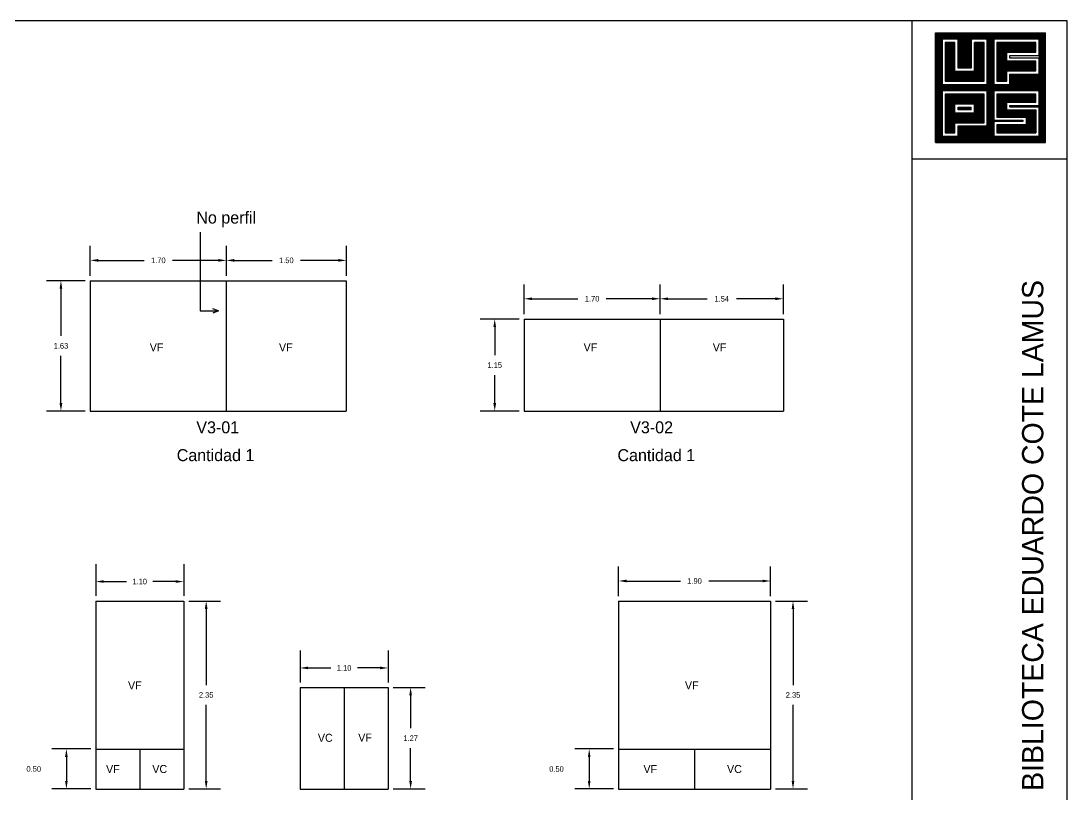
# Model space of a CAD drawing. Extents: x 48 to 72.1, y -38.6 to -0.2.
# Drawn here: x 59.07 to 72.14, y -9.82 to -0.16 of the extents above; entities that cross this region are included whole.
import ezdxf

# ---------------------------------------------------------------- set-up
doc = ezdxf.new("R2010")
doc.units = 0
doc.header["$MEASUREMENT"] = 0
doc.layers.get('0').update_dxf_attribs({"linetype": 'CONTINUOUS'})
doc.layers.get('DEFPOINTS').update_dxf_attribs({"linetype": 'CONTINUOUS'})
doc.layers.add('ROTULO', color=12, linetype='CONTINUOUS')
doc.layers.add('TEXTOS', color=2, linetype='CONTINUOUS')
doc.styles.add('CAMILO', font='comic.ttf', dxfattribs={"height": 0.1})
doc.styles.add('STYLE1', font='hand1.shx')
doc.dimstyles.new('CAMILO', dxfattribs={"dimscale": 0, "dimtxt": 0.07, "dimasz": 0.1, "dimexe": 0.18, "dimexo": 0.0625, "dimgap": 0.09, "dimtad": 0, "dimtih": 1, "dimtoh": 1, "dimzin": 0, "dimtxsty": 'STANDARD', "dimcen": 0.09, "dimclrd": 2, "dimclre": 2, "dimclrt": 5, "dimazin": 3, "dimtfac": 1, "dimtofl": 0, "dimtmove": 0, "dimatfit": 3, "dimtolj": 1, "dimtzin": 0})
pattern_1 = [(0, (73.1563085, 1.849204), (0, 0.008314285), []), (90, (73.1563085, 1.849204), (-0.008314285, 5e-19), [])]

# ---------------------------------------------------------------- blocks, each defined once
blk = doc.blocks.new('*D9')
at = {"color": 2, "linetype": 'BYBLOCK'}
for p, q in [((3.15, 9.085), (2.666, 9.085)), ((2.846, 8.985), (2.846, 8.395)), ((2.846, 7.555), (2.846, 8.145)), ((3.15, 7.455), (2.666, 7.455))]:
    blk.add_line(p, q, dxfattribs=at)
for points in [[(2.829, 8.985), (2.863, 8.985), (2.846, 9.085)], [(2.829, 7.555), (2.863, 7.555), (2.846, 7.455)]]:
    blk.add_solid(points, dxfattribs=at)
at = {"layer": 'DEFPOINTS', "color": 0, "linetype": 'BYBLOCK'}
for p in [(3.213, 9.085), (2.846, 7.455), (3.213, 7.455)]:
    blk.add_point(p, dxfattribs=at)
at = {"color": 5, "linetype": 'BYBLOCK', "insert": (2.846, 8.27), "char_height": 0.07, "attachment_point": 5}
blk.add_mtext('\\A1;1.63', dxfattribs=at)
blk = doc.blocks.new('*D10')
at = {"color": 2, "linetype": 'BYBLOCK'}
for p, q in [((3.213, 9.147), (3.213, 9.519)), ((4.913, 9.147), (4.913, 9.519)), ((3.313, 9.339), (3.885, 9.339)), ((4.813, 9.339), (4.24, 9.339))]:
    blk.add_line(p, q, dxfattribs=at)
for points in [[(3.313, 9.356), (3.313, 9.322), (3.213, 9.339)], [(4.813, 9.356), (4.813, 9.322), (4.913, 9.339)]]:
    blk.add_solid(points, dxfattribs=at)
at = {"layer": 'DEFPOINTS', "color": 0, "linetype": 'BYBLOCK'}
for p in [(4.913, 9.339), (3.213, 9.085), (4.913, 9.085)]:
    blk.add_point(p, dxfattribs=at)
at = {"color": 5, "linetype": 'BYBLOCK', "insert": (4.063, 9.339), "char_height": 0.07, "attachment_point": 5}
blk.add_mtext('\\A1;1.70', dxfattribs=at)
blk = doc.blocks.new('*D11')
at = {"color": 2, "linetype": 'BYBLOCK'}
for p, q in [((6.413, 9.147), (6.413, 9.519)), ((5.013, 9.339), (5.485, 9.339)), ((6.313, 9.339), (5.84, 9.339))]:
    blk.add_line(p, q, dxfattribs=at)
for points in [[(5.013, 9.356), (5.013, 9.322), (4.913, 9.339)], [(6.313, 9.356), (6.313, 9.322), (6.413, 9.339)]]:
    blk.add_solid(points, dxfattribs=at)
at = {"layer": 'DEFPOINTS', "color": 0, "linetype": 'BYBLOCK'}
for p in [(6.413, 9.339), (4.913, 9.085), (6.413, 9.085)]:
    blk.add_point(p, dxfattribs=at)
at = {"color": 5, "linetype": 'BYBLOCK', "insert": (5.663, 9.339), "char_height": 0.07, "attachment_point": 5}
blk.add_mtext('\\A1;1.50', dxfattribs=at)
blk = doc.blocks.new('*D13')
at = {"color": 2, "linetype": 'BYBLOCK'}
for p, q in [((7.695, 8.667), (7.695, 9.039)), ((9.395, 8.667), (9.395, 9.039)), ((7.795, 8.859), (8.367, 8.859)), ((9.295, 8.859), (8.722, 8.859))]:
    blk.add_line(p, q, dxfattribs=at)
for points in [[(7.795, 8.876), (7.795, 8.842), (7.695, 8.859)], [(9.295, 8.876), (9.295, 8.842), (9.395, 8.859)]]:
    blk.add_solid(points, dxfattribs=at)
at = {"layer": 'DEFPOINTS', "color": 0, "linetype": 'BYBLOCK'}
for p in [(9.395, 8.859), (7.695, 8.605), (9.395, 8.605)]:
    blk.add_point(p, dxfattribs=at)
at = {"color": 5, "linetype": 'BYBLOCK', "insert": (8.545, 8.859), "char_height": 0.07, "attachment_point": 5}
blk.add_mtext('\\A1;1.70', dxfattribs=at)
blk = doc.blocks.new('*D12')
at = {"color": 2, "linetype": 'BYBLOCK'}
for p, q in [((7.632, 8.605), (7.148, 8.605)), ((7.328, 8.505), (7.328, 8.155)), ((7.328, 7.555), (7.328, 7.905)), ((7.632, 7.455), (7.148, 7.455))]:
    blk.add_line(p, q, dxfattribs=at)
for points in [[(7.311, 8.505), (7.345, 8.505), (7.328, 8.605)], [(7.311, 7.555), (7.345, 7.555), (7.328, 7.455)]]:
    blk.add_solid(points, dxfattribs=at)
at = {"layer": 'DEFPOINTS', "color": 0, "linetype": 'BYBLOCK'}
for p in [(7.695, 8.605), (7.328, 7.455), (7.695, 7.455)]:
    blk.add_point(p, dxfattribs=at)
at = {"color": 5, "linetype": 'BYBLOCK', "insert": (7.328, 8.03), "char_height": 0.07, "attachment_point": 5}
blk.add_mtext('\\A1;1.15', dxfattribs=at)
blk = doc.blocks.new('*D14')
at = {"color": 2, "linetype": 'BYBLOCK'}
for p, q in [((10.935, 8.667), (10.935, 9.039)), ((9.495, 8.859), (9.981, 8.859)), ((10.835, 8.859), (10.348, 8.859))]:
    blk.add_line(p, q, dxfattribs=at)
for points in [[(9.495, 8.876), (9.495, 8.842), (9.395, 8.859)], [(10.835, 8.876), (10.835, 8.842), (10.935, 8.859)]]:
    blk.add_solid(points, dxfattribs=at)
at = {"layer": 'DEFPOINTS', "color": 0, "linetype": 'BYBLOCK'}
for p in [(10.935, 8.859), (9.395, 8.605), (10.935, 8.605)]:
    blk.add_point(p, dxfattribs=at)
at = {"color": 5, "linetype": 'BYBLOCK', "insert": (10.165, 8.859), "char_height": 0.07, "attachment_point": 5}
blk.add_mtext('\\A1;1.54', dxfattribs=at)
blk = doc.blocks.new('*D20')
at = {"color": 2, "linetype": 'BYBLOCK'}
for p, q in [((17.345, 7.955), (16.861, 7.955)), ((17.041, 7.855), (17.041, 7.555)), ((17.345, 7.455), (16.861, 7.455))]:
    blk.add_line(p, q, dxfattribs=at)
for points in [[(17.024, 7.855), (17.058, 7.855), (17.041, 7.955)], [(17.024, 7.555), (17.058, 7.555), (17.041, 7.455)]]:
    blk.add_solid(points, dxfattribs=at)
at = {"layer": 'DEFPOINTS', "color": 0, "linetype": 'BYBLOCK'}
for p in [(17.407, 7.955), (17.041, 7.455), (17.407, 7.455)]:
    blk.add_point(p, dxfattribs=at)
at = {"color": 5, "linetype": 'BYBLOCK', "insert": (16.633, 7.705), "char_height": 0.07, "attachment_point": 5}
blk.add_mtext('\\A1;0.50', dxfattribs=at)
blk = doc.blocks.new('*D19')
at = {"color": 2, "linetype": 'BYBLOCK'}
for p, q in [((17.407, 10.267), (17.407, 9.868)), ((18.507, 10.267), (18.507, 9.868)), ((17.507, 10.048), (17.792, 10.048)), ((18.407, 10.048), (18.123, 10.048))]:
    blk.add_line(p, q, dxfattribs=at)
for points in [[(17.507, 10.065), (17.507, 10.032), (17.407, 10.048)], [(18.407, 10.065), (18.407, 10.032), (18.507, 10.048)]]:
    blk.add_solid(points, dxfattribs=at)
at = {"layer": 'DEFPOINTS', "color": 0, "linetype": 'BYBLOCK'}
for p in [(17.407, 10.329), (18.507, 10.329), (18.507, 10.048)]:
    blk.add_point(p, dxfattribs=at)
at = {"color": 5, "linetype": 'BYBLOCK', "insert": (17.957, 10.048), "char_height": 0.07, "attachment_point": 5}
blk.add_mtext('\\A1;1.10', dxfattribs=at)
blk = doc.blocks.new('*D21')
at = {"color": 2, "linetype": 'BYBLOCK'}
for p, q in [((18.57, 9.805), (18.968, 9.805)), ((18.788, 9.705), (18.788, 8.755)), ((18.788, 7.555), (18.788, 8.505)), ((18.57, 7.455), (18.968, 7.455))]:
    blk.add_line(p, q, dxfattribs=at)
for points in [[(18.771, 9.705), (18.805, 9.705), (18.788, 9.805)], [(18.771, 7.555), (18.805, 7.555), (18.788, 7.455)]]:
    blk.add_solid(points, dxfattribs=at)
at = {"layer": 'DEFPOINTS', "color": 0, "linetype": 'BYBLOCK'}
for p in [(18.507, 9.805), (18.507, 7.455), (18.788, 7.455)]:
    blk.add_point(p, dxfattribs=at)
at = {"color": 5, "linetype": 'BYBLOCK', "insert": (18.788, 8.63), "char_height": 0.07, "attachment_point": 5}
blk.add_mtext('\\A1;2.35', dxfattribs=at)
blk = doc.blocks.new('*D22')
at = {"color": 2, "linetype": 'BYBLOCK'}
for p, q in [((20.036, 9.187), (20.036, 8.788)), ((21.136, 9.187), (21.136, 8.788)), ((20.136, 8.968), (20.42, 8.968)), ((21.036, 8.968), (20.752, 8.968))]:
    blk.add_line(p, q, dxfattribs=at)
for points in [[(20.136, 8.985), (20.136, 8.952), (20.036, 8.968)], [(21.036, 8.985), (21.036, 8.952), (21.136, 8.968)]]:
    blk.add_solid(points, dxfattribs=at)
at = {"layer": 'DEFPOINTS', "color": 0, "linetype": 'BYBLOCK'}
for p in [(20.036, 9.249), (21.136, 9.249), (21.136, 8.968)]:
    blk.add_point(p, dxfattribs=at)
at = {"color": 5, "linetype": 'BYBLOCK', "insert": (20.586, 8.968), "char_height": 0.07, "attachment_point": 5}
blk.add_mtext('\\A1;1.10', dxfattribs=at)
blk = doc.blocks.new('*D23')
at = {"color": 2, "linetype": 'BYBLOCK'}
for p, q in [((21.199, 8.725), (21.597, 8.725)), ((21.417, 8.625), (21.417, 8.215)), ((21.417, 7.555), (21.417, 7.965)), ((21.199, 7.455), (21.597, 7.455))]:
    blk.add_line(p, q, dxfattribs=at)
for points in [[(21.4, 8.625), (21.434, 8.625), (21.417, 8.725)], [(21.4, 7.555), (21.434, 7.555), (21.417, 7.455)]]:
    blk.add_solid(points, dxfattribs=at)
at = {"layer": 'DEFPOINTS', "color": 0, "linetype": 'BYBLOCK'}
for p in [(21.136, 8.725), (21.136, 7.455), (21.417, 7.455)]:
    blk.add_point(p, dxfattribs=at)
at = {"color": 5, "linetype": 'BYBLOCK', "insert": (21.417, 8.09), "char_height": 0.07, "attachment_point": 5}
blk.add_mtext('\\A1;1.27', dxfattribs=at)
blk = doc.blocks.new('*D24')
at = {"color": 2, "linetype": 'BYBLOCK'}
for p, q in [((22.522, 7.955), (22.038, 7.955)), ((22.218, 7.855), (22.218, 7.555)), ((22.522, 7.455), (22.038, 7.455))]:
    blk.add_line(p, q, dxfattribs=at)
for points in [[(22.201, 7.855), (22.234, 7.855), (22.218, 7.955)], [(22.201, 7.555), (22.234, 7.555), (22.218, 7.455)]]:
    blk.add_solid(points, dxfattribs=at)
at = {"layer": 'DEFPOINTS', "color": 0, "linetype": 'BYBLOCK'}
for p in [(22.584, 7.955), (22.218, 7.455), (22.584, 7.455)]:
    blk.add_point(p, dxfattribs=at)
at = {"color": 5, "linetype": 'BYBLOCK', "insert": (21.809, 7.705), "char_height": 0.07, "attachment_point": 5}
blk.add_mtext('\\A1;0.50', dxfattribs=at)
blk = doc.blocks.new('*D25')
at = {"color": 2, "linetype": 'BYBLOCK'}
for p, q in [((24.547, 9.805), (24.945, 9.805)), ((24.765, 9.705), (24.765, 8.755)), ((24.765, 7.555), (24.765, 8.505)), ((24.547, 7.455), (24.945, 7.455))]:
    blk.add_line(p, q, dxfattribs=at)
for points in [[(24.748, 9.705), (24.781, 9.705), (24.765, 9.805)], [(24.748, 7.555), (24.781, 7.555), (24.765, 7.455)]]:
    blk.add_solid(points, dxfattribs=at)
at = {"layer": 'DEFPOINTS', "color": 0, "linetype": 'BYBLOCK'}
for p in [(24.484, 9.805), (24.484, 7.455), (24.765, 7.455)]:
    blk.add_point(p, dxfattribs=at)
at = {"color": 5, "linetype": 'BYBLOCK', "insert": (24.765, 8.63), "char_height": 0.07, "attachment_point": 5}
blk.add_mtext('\\A1;2.35', dxfattribs=at)
blk = doc.blocks.new('*D26')
at = {"color": 2, "linetype": 'BYBLOCK'}
for p, q in [((22.584, 9.867), (22.584, 10.235)), ((24.484, 9.867), (24.484, 10.235)), ((22.684, 10.055), (23.357, 10.055)), ((24.384, 10.055), (23.712, 10.055))]:
    blk.add_line(p, q, dxfattribs=at)
for points in [[(22.684, 10.072), (22.684, 10.039), (22.584, 10.055)], [(24.384, 10.072), (24.384, 10.039), (24.484, 10.055)]]:
    blk.add_solid(points, dxfattribs=at)
at = {"layer": 'DEFPOINTS', "color": 0, "linetype": 'BYBLOCK'}
for p in [(24.484, 10.055), (22.584, 9.805), (24.484, 9.805)]:
    blk.add_point(p, dxfattribs=at)
at = {"color": 5, "linetype": 'BYBLOCK', "insert": (23.534, 10.055), "char_height": 0.07, "attachment_point": 5}
blk.add_mtext('\\A1;1.90', dxfattribs=at)

msp = doc.modelspace()

# ---------------------------------------------------------------- hatches: boundary and pattern name
at = {"layer": 'ROTULO', "linetype": 'CONTINUOUS', "ltscale": 0.5}
h = msp.add_hatch(dxfattribs=at)
h.set_pattern_fill('NET,_O', color=6, scale=0.066514)
h.set_pattern_definition(pattern_1)
h.paths.add_polyline_path([(71.874, -1.679), (71.874, -0.306), (70.501, -0.306), (70.501, -1.679)])
h.paths.add_polyline_path([(71.592, -1.399), (71.592, -1.416), (71.228, -1.416), (71.228, -1.599), (71.794, -1.599), (71.794, -1.231), (71.43, -1.231), (71.43, -1.216), (71.794, -1.216), (71.794, -1.033), (71.228, -1.033), (71.228, -1.399)], flags=16)
h.paths.add_polyline_path([(70.783, -1.47), (71.147, -1.47), (71.147, -1.033), (70.581, -1.033), (70.581, -1.599), (70.783, -1.599)], flags=16)
h.paths.add_polyline_path([(71.228, -0.952), (71.228, -0.386), (71.794, -0.386), (71.794, -0.588), (71.794, -0.824), (71.43, -0.824), (71.43, -0.952)], flags=16)
h.paths.add_polyline_path([(71.147, -0.952), (70.581, -0.952), (70.581, -0.386), (70.783, -0.386), (70.783, -0.75), (70.945, -0.75), (70.945, -0.386), (71.147, -0.386)], flags=16)
h.paths.add_polyline_path([(71.268, -1.073), (71.753, -1.073), (71.753, -1.175), (71.389, -1.175), (71.389, -1.271), (71.753, -1.271), (71.753, -1.558), (71.268, -1.558), (71.268, -1.456), (71.632, -1.456), (71.632, -1.359), (71.268, -1.359)], flags=0)
h.paths.add_polyline_path([(71.107, -1.073), (71.107, -1.43), (70.743, -1.43), (70.743, -1.558), (70.622, -1.558), (70.622, -1.073)], flags=0)
h.paths.add_polyline_path([(71.268, -0.912), (71.268, -0.427), (71.753, -0.427), (71.753, -0.548), (71.389, -0.548), (71.389, -0.662), (71.753, -0.662), (71.753, -0.783), (71.389, -0.783), (71.389, -0.912)], flags=0)
h.paths.add_polyline_path([(71.107, -0.912), (70.622, -0.912), (70.622, -0.427), (70.743, -0.427), (70.743, -0.79), (70.985, -0.79), (70.985, -0.427), (71.107, -0.427)], flags=0)
h.paths.add_polyline_path([(70.985, -1.195), (70.985, -1.309), (70.743, -1.309), (70.743, -1.195)], flags=0)
h.paths.add_polyline_path([(70.945, -1.235), (70.945, -1.268), (70.783, -1.268), (70.783, -1.235)], flags=0)
h = msp.add_hatch(dxfattribs=at)
h.set_pattern_fill('NET,_O', color=6, scale=0.066514)
h.set_pattern_definition(pattern_1)
h.paths.add_polyline_path([(71.107, -1.073), (70.622, -1.073), (70.622, -1.558), (70.743, -1.558), (70.743, -1.43), (71.107, -1.43)])
h.paths.add_polyline_path([(70.985, -1.195), (70.985, -1.309), (70.743, -1.309), (70.743, -1.195)], flags=16)
h.paths.add_polyline_path([(70.945, -1.235), (70.945, -1.268), (70.783, -1.268), (70.783, -1.235)], flags=0)
h.paths.add_polyline_path([(70.743, -0.427), (70.622, -0.427), (70.622, -0.912), (71.107, -0.912), (71.107, -0.427), (70.985, -0.427), (70.985, -0.79), (70.743, -0.79)])
h.paths.add_polyline_path([(71.389, -0.783), (71.753, -0.783), (71.753, -0.662), (71.389, -0.662), (71.389, -0.548), (71.753, -0.548), (71.753, -0.427), (71.268, -0.427), (71.268, -0.912), (71.389, -0.912)])
h.paths.add_polyline_path([(71.389, -1.271), (71.389, -1.175), (71.753, -1.175), (71.753, -1.073), (71.268, -1.073), (71.268, -1.359), (71.632, -1.359), (71.632, -1.456), (71.268, -1.456), (71.268, -1.558), (71.753, -1.558), (71.753, -1.271)])
h = msp.add_hatch(dxfattribs=at)
h.set_pattern_fill('NET,_O', color=6, scale=0.066514)
h.set_pattern_definition(pattern_1)
h.paths.add_polyline_path([(70.783, -1.235), (70.783, -1.268), (70.945, -1.268), (70.945, -1.235)])

# ---------------------------------------------------------------- linework, layer by layer
at = {"color": 4}
for p, q in [((61.311, -2.797), (61.311, -3.783)), ((61.311, -3.783), (61.538, -3.783)), ((61.538, -3.783), (61.468, -3.755)), ((61.538, -3.783), (61.468, -3.81))]:
    msp.add_line(p, q, dxfattribs=at)
for p, q in [((59.936, -3.405), (63.136, -3.405)), ((59.936, -3.405), (59.936, -5.035)), ((61.636, -3.405), (61.636, -5.035)), ((63.136, -3.405), (63.136, -5.035)), ((65.358, -3.885), (65.358, -5.035)), ((65.358, -3.885), (68.598, -3.885)), ((67.058, -3.885), (67.058, -5.035)), ((68.598, -3.885), (68.598, -5.035)), ((59.936, -5.035), (63.136, -5.035)), ((65.358, -5.035), (68.598, -5.035)), ((60.004, -7.41), (60.004, -9.76)), ((60.004, -7.41), (61.104, -7.41)), ((61.104, -7.41), (61.104, -9.76)), ((66.538, -7.41), (66.538, -9.76)), ((66.538, -7.41), (68.438, -7.41)), ((68.438, -7.41), (68.438, -9.76)), ((62.559, -8.49), (62.559, -9.76)), ((62.559, -8.49), (63.659, -8.49)), ((63.109, -8.49), (63.109, -9.76)), ((63.659, -8.49), (63.659, -9.76)), ((60.004, -9.26), (61.104, -9.26)), ((60.004, -9.26), (61.104, -9.26)), ((60.004, -9.26), (61.104, -9.26)), ((60.554, -9.26), (60.554, -9.76)), ((66.538, -9.26), (68.438, -9.26)), ((66.538, -9.26), (68.438, -9.26)), ((66.538, -9.26), (68.438, -9.26)), ((67.488, -9.26), (67.488, -9.76)), ((60.004, -9.76), (61.104, -9.76)), ((62.559, -9.76), (63.659, -9.76)), ((66.538, -9.76), (68.438, -9.76))]:
    msp.add_line(p, q)
at = {"layer": 'ROTULO', "color": 6}
for p, q in [((70.501, -1.679), (70.501, -0.306)), ((71.874, -1.679), (71.874, -0.306)), ((70.622, -1.073), (70.622, -1.558)), ((71.107, -1.073), (70.622, -1.073)), ((71.107, -1.43), (71.107, -1.073)), ((71.753, -1.073), (71.268, -1.073)), ((71.268, -1.073), (71.268, -1.359)), ((71.389, -1.175), (71.753, -1.175)), ((71.389, -1.271), (71.389, -1.175)), ((71.753, -1.175), (71.753, -1.073)), ((70.743, -1.195), (70.985, -1.195)), ((70.743, -1.309), (70.743, -1.195)), ((70.783, -1.235), (70.945, -1.235)), ((70.783, -1.268), (70.783, -1.235)), ((70.945, -1.268), (70.783, -1.268)), ((70.945, -1.268), (70.945, -1.235)), ((70.985, -1.309), (70.985, -1.195)), ((71.43, -1.216), (71.794, -1.216)), ((71.43, -1.231), (71.43, -1.216)), ((70.985, -1.309), (70.743, -1.309)), ((70.743, -1.43), (71.107, -1.43)), ((70.743, -1.558), (70.743, -1.43)), ((71.592, -1.416), (71.228, -1.416)), ((70.622, -1.558), (70.743, -1.558)), ((70.783, -1.47), (71.147, -1.47)), ((70.783, -1.599), (70.783, -1.47)), ((71.632, -1.456), (71.268, -1.456)), ((71.268, -1.456), (71.268, -1.558)), ((71.268, -1.558), (71.753, -1.558)), ((70.501, -1.679), (71.874, -1.679))]:
    msp.add_line(p, q, dxfattribs=at)
at = {"layer": 'ROTULO', "color": 5, "linetype": 'CONTINUOUS'}
msp.add_line((70.209, -1.882), (72.144, -1.882), dxfattribs=at)
at = {"layer": 'ROTULO', "color": 5, "ltscale": 0.5}
msp.add_lwpolyline([(72.144, -17.408), (72.144, -0.158), (48.019, -0.158), (48.019, -17.408)], close=True, dxfattribs=at)
msp.add_lwpolyline([(70.209, -17.408), (70.209, -0.158)], dxfattribs=at)
at = {"layer": 'ROTULO', "color": 6}
for points in [[(70.501, -0.306), (71.874, -0.306)], [(71.147, -1.47), (71.147, -1.033), (70.581, -1.033), (70.581, -1.599), (70.783, -1.599)], [(71.794, -1.216), (71.794, -1.033), (71.228, -1.033), (71.228, -1.399)], [(71.228, -1.416), (71.228, -1.599), (71.794, -1.599), (71.794, -1.231)], [(71.389, -1.271), (71.753, -1.271)], [(71.43, -1.231), (71.794, -1.231)], [(71.753, -1.271), (71.753, -1.558)], [(71.228, -1.399), (71.592, -1.399)], [(71.268, -1.359), (71.632, -1.359)], [(71.592, -1.399), (71.592, -1.416)], [(71.632, -1.359), (71.632, -1.456)]]:
    msp.add_lwpolyline(points, dxfattribs=at)
for points in [[(70.783, -0.386), (70.581, -0.386), (70.581, -0.952), (71.147, -0.952), (71.147, -0.386), (70.945, -0.386), (70.945, -0.75), (70.783, -0.75)], [(71.43, -0.824), (71.794, -0.824), (71.794, -0.622), (71.43, -0.622), (71.43, -0.588), (71.794, -0.588), (71.794, -0.386), (71.228, -0.386), (71.228, -0.952), (71.43, -0.952)], [(70.743, -0.427), (70.622, -0.427), (70.622, -0.912), (71.107, -0.912), (71.107, -0.427), (70.985, -0.427), (70.985, -0.79), (70.743, -0.79)], [(71.389, -0.783), (71.753, -0.783), (71.753, -0.662), (71.389, -0.662), (71.389, -0.548), (71.753, -0.548), (71.753, -0.427), (71.268, -0.427), (71.268, -0.912), (71.389, -0.912)]]:
    msp.add_lwpolyline(points, close=True, dxfattribs=at)

# ---------------------------------------------------------------- texts
at = {"attachment_point": 1, "style": 'CAMILO'}
for s, insert, char_height, width in [('No perfil', (61.262, -2.541), 0.15, 1.047), ('VF', (60.68, -4.188), 0.1, 0.3242), ('VF', (62.295, -4.188), 0.1, 0.3242), ('VF', (66.102, -4.188), 0.1, 0.3242), ('VF', (67.716, -4.188), 0.1, 0.3242), ('V3-01', (61.262, -5.163), 0.15, 1.047), ('V3-02', (66.684, -5.163), 0.15, 1.047), ('Cantidad 1', (61.017, -5.511), 0.15, 1.047), ('Cantidad 1', (66.525, -5.511), 0.15, 1.047), ('VF', (60.408, -8.414), 0.1, 0.3242), ('VF', (67.368, -8.414), 0.1, 0.3242), ('VC', (62.781, -9.069), 0.1, 0.3242), ('VF', (63.285, -9.066), 0.1, 0.3242), ('VF', (60.134, -9.459), 0.1, 0.3242), ('VC', (60.712, -9.459), 0.1, 0.3242), ('VF', (66.85, -9.459), 0.1, 0.3242), ('VC', (67.894, -9.459), 0.1, 0.3242)]:
    msp.add_mtext(s, dxfattribs=dict(at, insert=insert, char_height=char_height, width=width))
at = {"layer": 'TEXTOS', "color": 5, "style": 'STYLE1'}
msp.add_text('BIBLIOTECA EDUARDO COTE LAMUS', height=0.26606, rotation=90, dxfattribs=at).set_placement((71.847, -9.782))

# ---------------------------------------------------------------- dimensions: what is measured, and where the dimension line sits
for base, p1, p2, override, picture, middle, set_off in [((61.636, -3.151), (59.936, -3.405), (61.636, -3.405), {"dimscale": 1}, '*D10', (60.786, -3.151), (56.724, -12.49)), ((63.136, -3.151), (61.636, -3.405), (63.136, -3.405), {"dimscale": 1, "dimse1": 1}, '*D11', (62.386, -3.151), (56.724, -12.49)), ((67.058, -3.631), (65.358, -3.885), (67.058, -3.885), {"dimscale": 1}, '*D13', (66.208, -3.631), (57.663, -12.49)), ((68.598, -3.631), (67.058, -3.885), (68.598, -3.885), {"dimscale": 1, "dimse1": 1}, '*D14', (67.828, -3.631), (57.663, -12.49)), ((61.104, -7.166), (60.004, -6.885), (61.104, -6.885), {"dimscale": 1}, '*D19', (60.554, -7.166), (42.597, -17.214)), ((68.438, -7.159), (66.538, -7.41), (68.438, -7.41), {"dimscale": 1}, '*D26', (67.488, -7.159), (43.954, -17.214)), ((63.659, -8.246), (62.559, -7.965), (63.659, -7.965), {"dimscale": 1}, '*D22', (63.109, -8.246), (42.523, -17.214))]:
    dim = msp.add_linear_dim(base=base, p1=p1, p2=p2, dimstyle='CAMILO', override=override)
    dim.commit()
    dim.dimension.update_dxf_attribs({"geometry": picture, "text_midpoint": middle, "insert": set_off})
for base, p1, p2, picture, middle, set_off in [((59.57, -5.035), (59.936, -3.405), (59.936, -5.035), '*D9', (59.57, -4.22), (56.724, -12.49)), ((64.991, -5.035), (65.358, -3.885), (65.358, -5.035), '*D12', (64.991, -4.46), (57.663, -12.49)), ((61.385, -9.76), (61.104, -7.41), (61.104, -9.76), '*D21', (61.385, -8.585), (42.597, -17.214)), ((68.719, -9.76), (68.438, -7.41), (68.438, -9.76), '*D25', (68.719, -8.585), (43.954, -17.214)), ((63.94, -9.76), (63.659, -8.49), (63.659, -9.76), '*D23', (63.94, -9.125), (42.523, -17.214)), ((59.638, -9.76), (60.004, -9.26), (60.004, -9.76), '*D20', (59.23, -9.51), (42.597, -17.214)), ((66.172, -9.76), (66.538, -9.26), (66.538, -9.76), '*D24', (65.763, -9.51), (43.954, -17.214))]:
    dim = msp.add_linear_dim(base=base, p1=p1, p2=p2, angle=90, dimstyle='CAMILO', override={"dimscale": 1})
    dim.commit()
    dim.dimension.update_dxf_attribs({"geometry": picture, "text_midpoint": middle, "insert": set_off})

doc.saveas('drawing.dxf')
